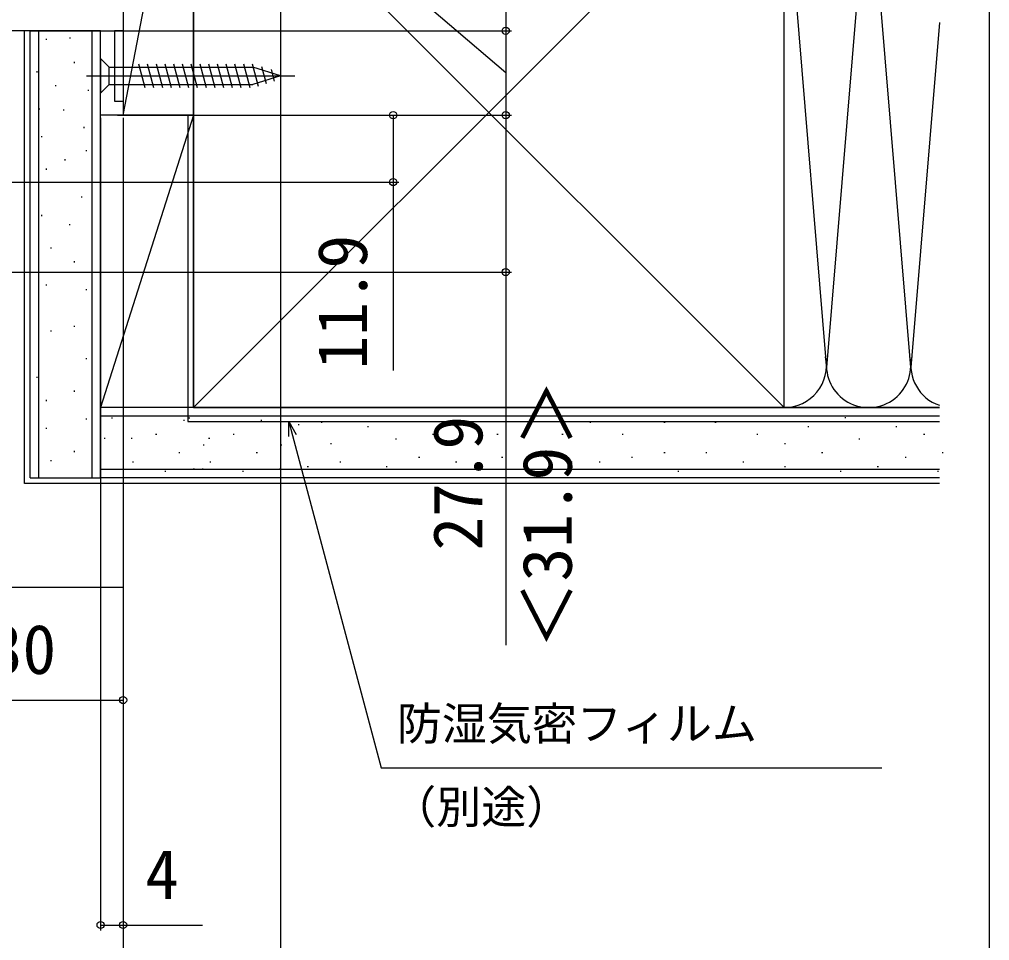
# Model space of a CAD drawing. Units: millimetres, scale not verified. Extents: x -525 to 525, y -783 to 778.
# Drawn here: x 352.6 to 525, y -609.9 to -446.1 of the extents above; entities that cross this region are included whole.
import ezdxf
from ezdxf.enums import TextEntityAlignment as Align

# ---------------------------------------------------------------- set-up
doc = ezdxf.new("R2010")
doc.units = ezdxf.units.MM
doc.header["$LTSCALE"] = 4
for name, color, linetype in [('0-2_YKK_11', 7, 'Continuous'), ('0-4_YKK_12', 2, 'Continuous'), ('0-5_YKK_13', 4, 'Continuous'), ('0-7_YKK_D', 6, 'Continuous'), ('0-8_YKK_ZWAK', 7, 'Continuous'), ('0-9_YSS_K', 3, 'Continuous'), ('0-A_YSS_KE', 3, 'Continuous')]:
    doc.layers.add(name, color=color, linetype=linetype)
doc.styles.add('ＭＳ ゴシック', font='')
doc.styles.get('ＭＳ ゴシック').set_extended_font_data('MS Gothic')

msp = doc.modelspace()

# ---------------------------------------------------------------- linework, layer by layer
at = {"layer": '0-2_YKK_11'}
msp.add_lwpolyline([(371, -334.168), (371, -394.768), (399, -394.768), (399, -398.168), (397.1, -398.168), (396.6, -397.668), (396.1, -397.168), (371, -397.168), (371, -448.168), (369.5, -448.168), (369.5, -460.668), (371, -460.668), (371, -463.168), (367, -463.168), (367, -448.168), (315, -448.168), (315, -446.368), (317, -446.368), (317, -438.168), (320.3, -438.168)], dxfattribs=at)
at = {"layer": '0-4_YKK_12'}
msp.add_line((367.5, -463.168), (367.003, -463.168), dxfattribs=at)
at = {"layer": '0-5_YKK_13'}
for p, q in [((367, -453.068), (368.55, -454.617)), ((368.55, -454.617), (394.084, -454.617)), ((373.745, -454.067), (374.871, -458.267)), ((375.298, -454.067), (376.424, -458.267)), ((376.851, -454.067), (377.977, -458.267)), ((378.404, -454.067), (379.53, -458.267)), ((379.957, -454.067), (381.083, -458.267)), ((381.51, -454.067), (382.635, -458.267)), ((383.063, -454.067), (384.188, -458.267)), ((384.616, -454.067), (385.741, -458.267)), ((386.169, -454.067), (387.294, -458.267)), ((387.722, -454.067), (388.847, -458.267)), ((389.275, -454.067), (390.4, -458.267)), ((390.828, -454.067), (391.953, -458.267)), ((392.38, -454.067), (393.506, -458.267)), ((393.933, -454.067), (394.989, -458.008)), ((399, -456.167), (394.084, -454.617)), ((395.608, -454.521), (396.421, -457.557)), ((397.304, -455.056), (397.853, -457.105)), ((364.5, -456.168), (401.5, -456.167)), ((399, -456.167), (394.084, -457.717)), ((399, -456.167), (394.084, -457.717)), ((368.55, -457.717), (394.084, -457.717))]:
    msp.add_line(p, q, dxfattribs=at)
msp.add_lwpolyline([(367, -453.068), (367, -459.268), (368.55, -457.717), (368.55, -454.617)], dxfattribs=at)
at = {"layer": '0-7_YKK_D'}
for p, q in [((399, -397.468), (399, -688.167)), ((439, -398.168), (439, -448.168)), ((366.503, -448.168), (440, -448.168)), ((367.503, -448.168), (440, -448.168)), ((439, -448.168), (439, -463.168)), ((367, -463.668), (367, -608.167)), ((370, -463.168), (440, -463.168)), ((371, -463.168), (420, -463.168)), ((371, -463.668), (371, -688.167)), ((371, -463.668), (371, -628.167)), ((371, -463.668), (371, -668.167)), ((371, -463.668), (371, -688.167)), ((371, -463.668), (371, -608.167)), ((371, -463.668), (371, -568.168)), ((406, -463.168), (440, -463.168)), ((341, -475.067), (420, -475.067)), ((234, -491.068), (440, -491.068)), ((340.998, -567.168), (371, -567.168))]:
    msp.add_line(p, q, dxfattribs=at)
for points in [[(439, -455.668), (419, -438.503), (419, -420.776)], [(419, -463.168), (419, -475.067), (419, -508.549)], [(439, -463.168), (439, -491.068), (439, -557.391)], [(400.444, -520.307), (400.447, -517.668), (401.764, -519.955)], [(400.447, -517.668), (401.104, -520.131), (416.858, -579.235), (505.848, -579.235)], [(367, -607.167), (371, -607.167), (385.118, -607.167)]]:
    msp.add_lwpolyline(points, dxfattribs=at)
for centre in [(439, -448.168), (439, -448.168), (419, -463.168), (439, -463.168), (439, -463.168), (419, -475.067), (439, -491.068), (371, -567.168), (367, -607.167), (371, -607.167)]:
    msp.add_circle(centre, 0.637, dxfattribs=at)
at = {"layer": '0-8_YKK_ZWAK'}
msp.add_lwpolyline([(-525, -782.7), (525, -782.7), (525, 747.3)], dxfattribs=at)
at = {"layer": '0-9_YSS_K'}
for p, q in [((371, -463.168), (383.501, -398.168)), ((383.503, -515.168), (488.503, -410.168)), ((383.503, -410.168), (488.503, -515.168)), ((488.51, -417.362), (495.845, -506.136)), ((503.345, -419.199), (496.003, -508.049)), ((511.003, -508.049), (503.661, -419.199)), ((353.503, -528.668), (353.503, -448.168)), ((356.003, -527.667), (356.003, -448.168)), ((365.503, -527.668), (365.503, -448.168)), ((516.075, -446.677), (511.003, -508.049)), ((357.344, -449.586), (357.344, -449.786)), ((361.555, -449.359), (361.555, -449.559)), ((362.289, -453.707), (362.289, -453.907)), ((355.695, -455.356), (355.695, -455.556)), ((358.992, -457.828), (358.992, -458.028)), ((364.783, -458.649), (364.783, -458.849)), ((356.098, -461.967), (356.098, -462.167)), ((360.386, -462.157), (360.386, -462.357)), ((367.003, -515.167), (367.003, -462.719)), ((383.503, -463.168), (367.003, -463.168)), ((383.503, -463.168), (367.003, -515.167)), ((383.503, -515.168), (383.503, -463.168)), ((364.004, -465.275), (364.004, -465.475)), ((356.52, -466.894), (356.52, -467.094)), ((364.437, -469.366), (364.437, -469.566)), ((360.64, -471.015), (360.64, -471.215)), ((357.344, -472.663), (357.344, -472.863)), ((363.613, -477.608), (363.613, -477.808)), ((356.52, -480.905), (356.52, -481.105)), ((361.465, -482.553), (361.465, -482.753)), ((358.168, -486.674), (358.168, -486.874)), ((362.289, -489.146), (362.289, -489.346)), ((357.344, -493.267), (357.344, -493.467)), ((364.437, -494.091), (364.437, -494.291)), ((358.168, -501.44), (358.168, -501.64)), ((362.289, -500.616), (362.289, -500.816)), ((364.437, -506.385), (364.437, -506.585)), ((355.695, -509.681), (355.695, -509.881)), ((357.344, -513.802), (357.344, -514.002)), ((362.289, -512.154), (362.289, -512.354)), ((383.503, -515.168), (367.003, -515.167)), ((488.503, -515.168), (516.075, -515.168)), ((364.437, -517.099), (364.437, -517.299)), ((516.075, -516.668), (367.003, -516.668)), ((368.914, -516.997), (369.114, -516.997)), ((382.687, -516.997), (382.887, -516.997)), ((499.263, -516.909), (499.463, -516.909)), ((357.344, -518.747), (357.344, -518.947)), ((381.711, -517.387), (381.911, -517.387)), ((395.484, -517.387), (395.684, -517.387)), ((402.111, -518.166), (402.311, -518.166)), ((406.202, -517.733), (406.402, -517.733)), ((414.443, -518.557), (414.643, -518.557)), ((430.926, -517.733), (431.126, -517.733)), ((443.22, -517.733), (443.42, -517.733)), ((453.934, -517.733), (454.134, -517.733)), ((467.121, -517.733), (467.321, -517.733)), ((476.186, -517.733), (476.386, -517.733)), ((492.67, -518.557), (492.87, -518.557)), ((508.329, -518.557), (508.529, -518.557)), ((367.619, -520.615), (367.819, -520.615)), ((372.422, -520.615), (372.622, -520.615)), ((376.77, -519.882), (376.97, -519.882)), ((386.195, -520.615), (386.395, -520.615)), ((390.543, -519.882), (390.743, -519.882)), ((419.388, -520.706), (419.588, -520.706)), ((425.981, -519.882), (426.181, -519.882)), ((437.451, -519.882), (437.651, -519.882)), ((448.989, -519.882), (449.189, -519.882)), ((459.703, -519.882), (459.903, -519.882)), ((483.604, -519.882), (483.804, -519.882)), ((501.735, -520.706), (501.935, -520.706)), ((513.274, -519.882), (513.474, -519.882)), ((385.219, -521.785), (385.419, -521.785)), ((398.992, -521.785), (399.192, -521.785)), ((407.85, -521.53), (408.05, -521.53)), ((488.549, -521.53), (488.749, -521.53)), ((362.289, -522.868), (362.289, -523.068)), ((380.89, -523.178), (381.09, -523.178)), ((394.663, -523.178), (394.863, -523.178)), ((423.509, -524.002), (423.709, -524.002)), ((438.275, -524.002), (438.475, -524.002)), ((461.352, -524.002), (461.552, -524.002)), ((467.121, -523.178), (467.321, -523.178)), ((474.538, -523.178), (474.738, -523.178)), ((495.142, -523.178), (495.342, -523.178)), ((509.977, -524.002), (510.177, -524.002)), ((516.57, -523.178), (516.77, -523.178)), ((358.168, -524.516), (358.168, -524.716)), ((372.649, -524.827), (372.849, -524.827)), ((386.422, -524.827), (386.622, -524.827)), ((403.729, -525.651), (403.929, -525.651)), ((409.498, -524.827), (409.698, -524.827)), ((417.74, -525.651), (417.94, -525.651)), ((430.102, -524.827), (430.302, -524.827)), ((450.638, -524.827), (450.838, -524.827)), ((455.582, -524.827), (455.783, -524.827)), ((481.131, -524.827), (481.331, -524.827)), ((488.549, -525.651), (488.749, -525.651)), ((505.032, -525.651), (505.232, -525.651)), ((516.075, -526.168), (367.003, -526.168)), ((378.418, -526.475), (378.618, -526.475)), ((383.466, -526.072), (383.666, -526.072)), ((385.03, -526.072), (385.23, -526.072)), ((392.191, -526.475), (392.391, -526.475)), ((398.803, -526.072), (399.003, -526.072)), ((446.517, -526.475), (446.717, -526.475)), ((469.593, -526.475), (469.793, -526.475)), ((498.439, -526.475), (498.639, -526.475)), ((515.746, -526.475), (515.946, -526.475)), ((516.075, -528.668), (353.503, -528.668)), ((371.003, -527.668), (371.003, -547.167)), ((371.003, -547.168), (212.498, -547.167))]:
    msp.add_line(p, q, dxfattribs=at)
msp.add_lwpolyline([(383.501, -463.168), (383.501, -398.168), (371.001, -398.168), (371, -463.168)], close=True, dxfattribs=at)
for centre, start, end in [((488.503, -507.668), 270, 11.78353), ((503.503, -507.668), 168.21646, 11.78353), ((518.503, -507.668), 168.21646, 251.10611)]:
    msp.add_arc(centre, 7.5, start, end, dxfattribs=at)
at = {"layer": '0-A_YSS_KE'}
for p, q in [((488.503, -515.168), (488.503, -417.667)), ((354.503, -527.667), (354.503, -448.168)), ((354.503, -448.168), (367.003, -448.168)), ((367.003, -527.668), (367.003, -448.168)), ((382.503, -463.168), (382.503, -517.668)), ((516.075, -515.168), (367.003, -515.168)), ((367.003, -527.668), (367.003, -515.168)), ((382.503, -517.668), (516.075, -517.668)), ((354.503, -527.667), (367.003, -527.668)), ((516.075, -527.668), (367.003, -527.668))]:
    msp.add_line(p, q, dxfattribs=at)
msp.add_lwpolyline([(488.503, -410.168), (383.503, -410.168), (383.503, -515.168), (488.503, -515.168)], dxfattribs=at)

# ---------------------------------------------------------------- texts
at = {"layer": '0-7_YKK_D', "style": 'ＭＳ ゴシック'}
for s, p in [('11.9', (417, -508.39)), ('＜31.9＞', (453.386, -558.072)), ('27.9', (437.5, -540.584))]:
    msp.add_text(s, height=8.798, rotation=90, dxfattribs=at).set_placement(p, align=Align.BOTTOM_LEFT)
for s, height, p in [('30', 8.798, (347.135, -565.168)), ('防湿気密フィルム', 5.865, (419.651, -576.035)), ('（別途）', 5.865, (418.651, -590.869)), ('4', 8.798, (374.936, -605.167))]:
    msp.add_text(s, height=height, dxfattribs=at).set_placement(p, align=Align.BOTTOM_LEFT)

doc.saveas('drawing.dxf')
